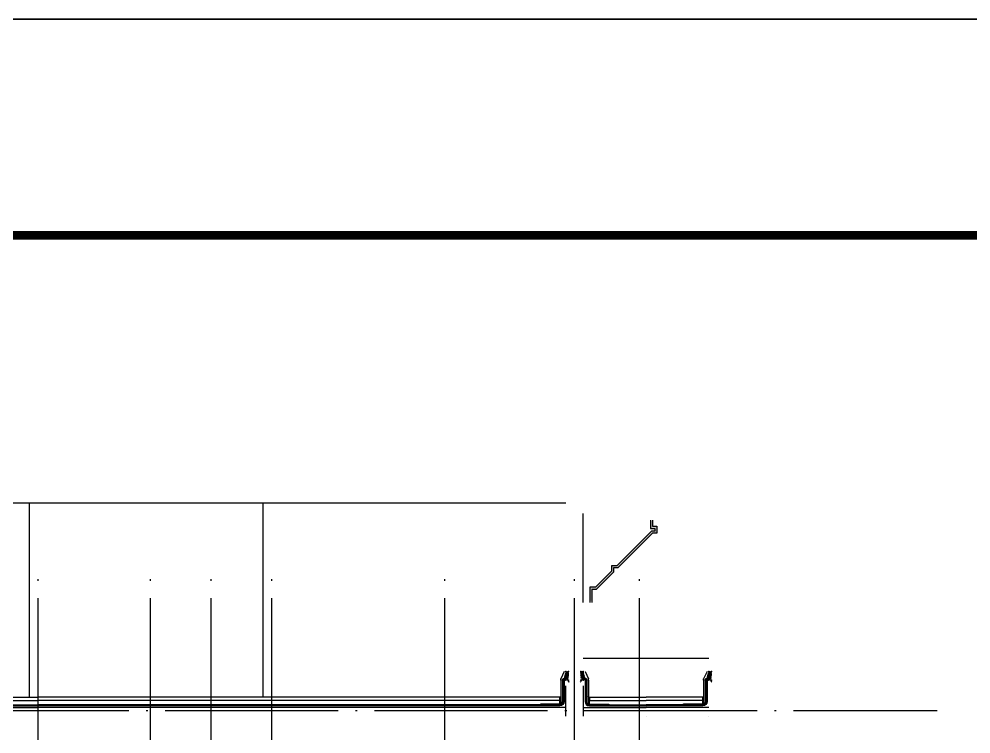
# Model space of a CAD drawing. Extents: x -12446 to 284554, y -295110 to 165007.
# Drawn here: x 253361 to 264362, y -198278 to -190010 of the extents above; entities that cross this region are included whole.
import ezdxf

# ---------------------------------------------------------------- set-up
doc = ezdxf.new("R2010")
doc.units = 0
doc.header["$LTSCALE"] = 1000
for name, pattern in [('AX-14-E$0$DASH', [0.35, 0.25, -0.1]), ('AX-14-E$0$DOT', [0.25, 0, -0.25]), ('AX-14-E$0$DOTE', [2.4200000000000004, 2, -0.2, 0.02, -0.2])]:
    doc.linetypes.add(name, pattern=pattern)
doc.layers.get('0').update_dxf_attribs({"linetype": 'CONTINUOUS'})
for name, color, linetype in [('A-Anno-Note', 241, 'CONTINUOUS'), ('A-Detl-Thin', 131, 'CONTINUOUS'), ('AX-14-E$0$A-Anno-Dims', 3, 'CONTINUOUS'), ('AX-14-E$0$A-Detl-Fine', 152, 'CONTINUOUS'), ('AX-14-E$0$A-Detl-Patt', 8, 'CONTINUOUS'), ('AX-14-E$0$A-Detl-Thin', 131, 'CONTINUOUS'), ('AX-14-E$0$A-Detl-Wide', 210, 'CONTINUOUS'), ('AX-14-E$0$AX-31-B01$0$A-Grid-Iden', 11, 'CONTINUOUS'), ('AX-14-E$0$Ax-T-D00$0$Ax-Z-Detl-Y81$0$A-Detl-Patt', 8, 'CONTINUOUS'), ('AX-31-B01$0$A-Grid-Iden', 11, 'CONTINUOUS')]:
    doc.layers.add(name, color=color, linetype=linetype)
doc.layers.add('AX-14-E$0$A-Grid', color=222, linetype='AX-14-E$0$DOTE', plot=False)
doc.layers.add('AX-14-E$0$X-Asst', color=7, linetype='CONTINUOUS', plot=False)
pattern_1 = [(45, (-38195.82441034607, -16524.05116789572), (-3.535533905932737, 3.535533905932738), []), (135, (-38195.82441034607, -16524.05116789572), (-3.535533905932738, -3.535533905932737), [])]

# ---------------------------------------------------------------- blocks, each defined once
blk = doc.blocks.new('*U181')
at = {"color": 4}
blk.add_lwpolyline([(-830.9999999999999, -10), (10, -10), (10, 584), (-830.9999999999999, 584)], close=True, dxfattribs=at)
at = {"color": 4, "const_width": 1}
blk.add_lwpolyline([(-805.9999999999999, 0), (0, 0), (0, 574), (-805.9999999999999, 574)], close=True, dxfattribs=at)
blk = doc.blocks.new('AX-14-E$0$A$C2AAC30CF')
at = {"layer": 'AX-14-E$0$A-Detl-Fine', "ltscale": 0.04}
for p, q in [((-60, 1), (-65, 0)), ((-60, -1), (-65, 0)), ((0, 1), (-60, 1)), ((0, -1), (-60, -1))]:
    blk.add_line(p, q, dxfattribs=at)
blk.add_lwpolyline([(0, -5), (2, -5), (2, 5), (0, 5)], close=True, dxfattribs=at)
blk = doc.blocks.new('AX-14-E$0$A$C66B61CA1')
at = {"layer": 'AX-14-E$0$A-Detl-Fine', "ltscale": 0.04}
h = blk.add_hatch(dxfattribs=at)
h.set_pattern_fill('_U', color=256, scale=5, angle=45, double=1, pattern_type=0)
h.set_pattern_definition([(45, (-41315.97221696771, -17054.05116789669), (-3.535533905932737, 3.535533905932738), []), (135, (-41315.97221696771, -17054.05116789669), (-3.535533905932738, -3.535533905932737), [])])
h.paths.add_polyline_path([(-60.00000000098225, 82.044113329619), (-60.00000000098225, 99.99999999718057), (-90.00000000092405, 99.99999999718057), (-90.00000000092405, 51.9615242255677), (-66.05245682611712, 38.1354037271667), (-65.05245682611712, 39.8674545347385), (-56.39220278827997, 34.8674545347385), (-57.39220278827997, 33.1354037271667), (-46.62889834827365, 26.92120701136082, 0.1642689812570939)])
at = {"layer": 'AX-14-E$0$A-Anno-Dims', "ltscale": 0.04}
for p in [(-90.00000000084401, 99.99999999718057), (-60.00000000090222, 99.99999999718057), (-90.00000000084401, -6.326445145532489e-09), (-60.00000000089494, -6.792106432840228e-09)]:
    blk.add_point(p, dxfattribs=at)
at = {"layer": 'AX-14-E$0$A-Detl-Fine', "ltscale": 0.04}
for p, q in [((-22.82561064721813, 13.17837244955808), (-90.00000000092405, 51.9615242255677)), ((-30.00000000000728, 5.773502689869929), (-90.00000000092405, 40.41451884177513)), ((-40.00000000000728, 0), (-90.00000000092405, 28.86751346001256)), ((-60.00000000098225, 100.0000000006876), (-60.00000000098225, 82.04411332874588)), ((-47.32050807626365, 27.32050807399355), (-20.00000000000728, 11.54700538176621)), ((-30.00000000000728, 0), (-30.00000000000728, 5.773502689869929)), ((-20.00000000000728, 0), (-20.00000000000728, 11.54700538176621))]:
    blk.add_line(p, q, dxfattribs=at)
at = {"layer": 'AX-14-E$0$A-Detl-Fine', "ltscale": 0.5, "const_width": 5}
for points in [[(-35.00000000088767, 0), (-35.00000000088039, 2.886751345442462), (-88.25976542515127, 33.63629125012085)], [(-25.00000000088767, -2.182787284255028e-11), (-25.00000000086584, 8.66025403733147), (-83.25976542515127, 42.29654528796527)]]:
    blk.add_lwpolyline(points, dxfattribs=at)
at = {"layer": 'AX-14-E$0$A-Detl-Fine', "ltscale": 0.04}
blk.add_arc((-134.9419313777253, 34.6823732282428), 88.65341225190954, 354.9776095231452, 32.29203393952782, dxfattribs=at)
at = {"layer": 'AX-14-E$0$A-Detl-Thin', "ltscale": 0.04}
for p, q in [((-40.00000000098225, 100.0000000006876), (-40.00000000098225, 100.0000000006876)), ((-40.00000000098225, 100.0000000006876), (0, 16.56854249243406)), ((0, 0), (0, 16.56854249243406))]:
    blk.add_line(p, q, dxfattribs=at)
at = {"layer": 'AX-14-E$0$A-Detl-Fine', "ltscale": 0.04, "rotation": 60.00000000000002}
blk.add_blockref('AX-14-E$0$A$C2AAC30CF', (-61.72232980719855, 35.63540372717034), dxfattribs=at)
blk = doc.blocks.new('*U402')
at = {"layer": 'AX-14-E$0$A-Detl-Patt', "ltscale": 0.04}
h = blk.add_hatch(dxfattribs=at)
h.set_pattern_fill('_U', color=256, scale=5, angle=45, double=1, pattern_type=0)
h.set_pattern_definition(pattern_1)
h.paths.add_polyline_path([(69.99999999999272, 220.0000000000255, -0.4142135623737786), (60.00000000011642, 229.9999999999236), (59.99999999993452, 141.7157287525806, 0.08516423317532294), (69.99999999999272, 140.0000000000255)])
at = {"layer": 'AX-14-E$0$A-Detl-Fine', "ltscale": 0.04}
for p, q in [((69.99999999999272, 140.0000000000255), (69.99999999999272, 220.0000000000255)), ((290, 135.0000000000291), (305.8684680025617, 125.0000000000291)), ((290, 120.0000000000255), (290, 130.0000000000255))]:
    blk.add_line(p, q, dxfattribs=at)
for points in [[(20.0000000007567, 414.3210130989858), (20, 170.0000000000255, 0.4142135623730963), (70, 120.0000000000255), (5200.043355750204, 120.0000000000255)], [(30.0000000007567, 414.3210130989858), (30, 170.0000000000036, 0.4142135623730968), (70, 130.0000000000255), (290, 130.0000000000255)], [(40.0000000007567, 414.3210130989858), (40, 169.9999999999818, 0.4142135623730618), (69.99999999999272, 140.0000000000255), (291.4440424494896, 140.0000000000255), (307.3125104520514, 130.0000000000255), (5200.043355750204, 130.0000000000255)]]:
    blk.add_lwpolyline(points, format="xyb", dxfattribs=at)
at = {"layer": 'AX-14-E$0$A-Detl-Fine', "linetype": 'AX-14-E$0$DASH', "ltscale": 0.5, "const_width": 5}
for points in [[(24.99999999987631, 414.3210130989858), (25, 170.0000000000255, 0.4142135623730963), (70, 125.0000000000255), (290, 125.0000000000291)], [(34.99999999987631, 414.3210130989858), (35, 170.0000000000255, 0.414213562373097), (70, 135.0000000000255), (290, 135.0000000000291), (305.8684680025617, 125.0000000000291), (5200.043355750204, 125.0000000000291)]]:
    blk.add_lwpolyline(points, format="xyb", dxfattribs=at)
at = {"layer": 'AX-14-E$0$A-Detl-Fine', "ltscale": 0.04}
blk.add_lwpolyline([(60.00000000013824, 229.9999999999236), (59.99999999993452, 141.7157287525843)], dxfattribs=at)
at = {"layer": 'AX-14-E$0$A-Detl-Thin', "ltscale": 0.04}
blk.add_line((-1.600710675120354e-10, 100.0000000000255), (5200.043355750204, 100.0000000000291), dxfattribs=at)
blk.add_lwpolyline([(60.00000000076398, 414.3210130989858), (60.00000000013824, 229.9999999999018)], dxfattribs=at)
blk.add_arc((69.99999999999272, 229.9999999999018), 9.999999999876309, 179.9999999997916, 270, dxfattribs=at)
at = {"layer": 'AX-14-E$0$A-Detl-Wide', "ltscale": 0.04}
for p, q in [((69.99999999999272, 220.0000000000255), (5200.043355750204, 220.0000000000291)), ((69.99999999999272, 220.0000000000255), (69.99999999999272, 180.0000000000255)), ((69.99999999999272, 180.0000000000255), (5200.043355750204, 180.0000000000291))]:
    blk.add_line(p, q, dxfattribs=at)
at = {"layer": 'AX-14-E$0$X-Asst', "color": 250, "linetype": 'AX-14-E$0$DOT', "ltscale": 1000000}
for points in [[(5200.043355750204, 220.0000000000291), (69.99999999999272, 220.0000000000255), (69.99999999999272, 180.0000000000255), (5200.043355750204, 180.0000000000291), (5200.043355750204, 220.0000000000291)], [(69.99999999999272, 180.0000000000255), (69.99999999999272, 140.0000000000255), (291.4440424494896, 140.0000000000255), (307.3125104520514, 130.0000000000255), (5200.043355750204, 130.0000000000255), (5200.043355750204, 180.0000000000291), (69.99999999999272, 180.0000000000255)], [(5200.043355750204, 100.0000000000291), (0, 100.0000000000255), (0, 0), (5200.043355750204, 2.91038304567337e-11), (5200.043355750204, 100.0000000000291)]]:
    blk.add_lwpolyline(points, close=True, dxfattribs=at)
at = {"layer": 'AX-14-E$0$A-Anno-Dims', "ltscale": 0.04}
blk.add_blockref('AX-14-E$0$A$C66B61CA1', (60.00000000076398, 414.3210130989858), dxfattribs=at)
blk = doc.blocks.new('*U403')
at = {"layer": 'AX-14-E$0$A-Detl-Patt', "ltscale": 0.04}
h = blk.add_hatch(dxfattribs=at)
h.set_pattern_fill('_U', color=256, scale=5, angle=45, double=1, pattern_type=0)
h.set_pattern_definition(pattern_1)
h.paths.add_polyline_path([(69.99999999999272, 220.0000000000255, -0.4142135623737786), (60.00000000011642, 229.9999999999236), (59.99999999993452, 141.7157287525806, 0.08516423317532294), (69.99999999999272, 140.0000000000255)])
at = {"layer": 'AX-14-E$0$A-Detl-Fine', "ltscale": 0.04}
for p, q in [((69.99999999999272, 140.0000000000255), (69.99999999999272, 220.0000000000255)), ((290, 135.0000000000291), (305.8684680025617, 125.0000000000291)), ((290, 120.0000000000255), (290, 130.0000000000255))]:
    blk.add_line(p, q, dxfattribs=at)
for points in [[(20.0000000007567, 414.3210130989858), (20, 170.0000000000255, 0.4142135623730963), (70, 120.0000000000255), (6099.956636379815, 120.0000000000255)], [(30.0000000007567, 414.3210130989858), (30, 170.0000000000036, 0.4142135623730968), (70, 130.0000000000255), (290, 130.0000000000255)], [(40.0000000007567, 414.3210130989858), (40, 169.9999999999818, 0.4142135623730618), (69.99999999999272, 140.0000000000255), (291.4440424494896, 140.0000000000255), (307.3125104520514, 130.0000000000255), (6099.956636379815, 130.0000000000255)]]:
    blk.add_lwpolyline(points, format="xyb", dxfattribs=at)
at = {"layer": 'AX-14-E$0$A-Detl-Fine', "linetype": 'AX-14-E$0$DASH', "ltscale": 0.5, "const_width": 5}
for points in [[(24.99999999987631, 414.3210130989858), (25, 170.0000000000255, 0.4142135623730963), (70, 125.0000000000255), (290, 125.0000000000291)], [(34.99999999987631, 414.3210130989858), (35, 170.0000000000255, 0.414213562373097), (70, 135.0000000000255), (290, 135.0000000000291), (305.8684680025617, 125.0000000000291), (6099.956636379815, 125.0000000000291)]]:
    blk.add_lwpolyline(points, format="xyb", dxfattribs=at)
at = {"layer": 'AX-14-E$0$A-Detl-Fine', "ltscale": 0.04}
blk.add_lwpolyline([(60.00000000013824, 229.9999999999236), (59.99999999993452, 141.7157287525843)], dxfattribs=at)
at = {"layer": 'AX-14-E$0$A-Detl-Thin', "ltscale": 0.04}
blk.add_line((-1.600710675120354e-10, 100.0000000000255), (6099.956636379815, 100.0000000000291), dxfattribs=at)
blk.add_lwpolyline([(60.00000000076398, 414.3210130989858), (60.00000000013824, 229.9999999999018)], dxfattribs=at)
blk.add_arc((69.99999999999272, 229.9999999999018), 9.999999999876309, 179.9999999997916, 270, dxfattribs=at)
at = {"layer": 'AX-14-E$0$A-Detl-Wide', "ltscale": 0.04}
for p, q in [((69.99999999999272, 220.0000000000255), (6099.956636379815, 220.0000000000291)), ((69.99999999999272, 220.0000000000255), (69.99999999999272, 180.0000000000255)), ((69.99999999999272, 180.0000000000255), (6099.956636379815, 180.0000000000291))]:
    blk.add_line(p, q, dxfattribs=at)
at = {"layer": 'AX-14-E$0$X-Asst', "color": 250, "linetype": 'AX-14-E$0$DOT', "ltscale": 1000000}
for points in [[(6099.956636379815, 220.0000000000291), (69.99999999999272, 220.0000000000255), (69.99999999999272, 180.0000000000255), (6099.956636379815, 180.0000000000291), (6099.956636379815, 220.0000000000291)], [(69.99999999999272, 180.0000000000255), (69.99999999999272, 140.0000000000255), (291.4440424494896, 140.0000000000255), (307.3125104520514, 130.0000000000255), (6099.956636379815, 130.0000000000255), (6099.956636379815, 180.0000000000291), (69.99999999999272, 180.0000000000255)], [(6099.956636379815, 100.0000000000291), (0, 100.0000000000255), (0, 0), (6099.956636379815, 2.91038304567337e-11), (6099.956636379815, 100.0000000000291)]]:
    blk.add_lwpolyline(points, close=True, dxfattribs=at)
at = {"layer": 'AX-14-E$0$A-Anno-Dims', "ltscale": 0.04}
blk.add_blockref('AX-14-E$0$A$C66B61CA1', (60.00000000076398, 414.3210130989858), dxfattribs=at)
blk = doc.blocks.new('*U401')
at = {"color": 4}
blk.add_lwpolyline([(-830.9999999999999, -10), (10, -10), (10, 584), (-830.9999999999999, 584)], close=True, dxfattribs=at)
at = {"color": 4, "const_width": 1}
blk.add_lwpolyline([(-805.9999999999999, 0), (0, 0), (0, 574), (-805.9999999999999, 574)], close=True, dxfattribs=at)
blk = doc.blocks.new('AX-14-E$0$A$C79DB39CC')
at = {"layer": 'AX-14-E$0$Ax-T-D00$0$Ax-Z-Detl-Y81$0$A-Detl-Patt', "ltscale": 0.04}
h = blk.add_hatch(dxfattribs=at)
h.set_pattern_fill('AR-CONC', color=256, scale=20, angle=135)
h.set_pattern_definition([(185, (69546.19539124466, 15194.72965678433), (-23.51067588096603, 28.01893006915435), [3.81, -41.91]), (130, (69546.19539124466, 15194.72965678433), (-22.0354013074309, -32.0035778016595), [3.048, -33.528]), (235.451, (69544.2361751307, 15197.06455873116), (-45.54604736583428, -3.98443161682815), [3.238, -35.61799999999999]), (181.1842, (69539.01118634781, 15187.54545188742), (-32.39068257485409, 44.28204864609408), [5.714999999999971, -62.86499999999977]), (231.6356, (69536.31196177413, 15191.23561590433), (-68.56528649643647, -1.417228867045502), [4.856999999999972, -53.42699999999977]), (126.184, (69539.01118634781, 15187.54545188742), (-68.56527706621226, -1.417114403831491), [4.572, -50.292]), (156, (69537.21513512358, 15192.9336055601), (-6.979053607124373, 35.90411025702885), [3.81, -41.91]), (101, (69537.21513512358, 15192.9336055601), (-34.7882386387509, -17.30798530446911), [3.048, -33.52799999999999]), (206.4514, (69536.63355393824, 15195.92560062546), (-41.76729121315922, 18.59600792307726), [3.238, -35.61799999999999]), (172.5, (69546.19539124466, 15194.72965678433), (-12.3946827347174, -11.52109381356208), [0, -33.1216, 0, -34.036, 0, -33.655]), (142.5, (69546.19539124466, 15194.72965678433), (-23.61740005493846, -4.717945463884972), [0, -19.4056, 0, -32.3596, 0, -12.827]), (102.4999999999999, (69554.20577970467, 15186.71926832432), (-18.36523911654272, 19.98557260650315), [0, -12.7, 0, -39.624, 0, -52.578]), (92.49999999999969, (69557.79788215307, 15183.12716587586), (-24.54447857622284, 17.35278088364335), [0, -16.51, 0, -26.3144, 0, -37.33799999999999])])
h.paths.add_polyline_path([(13499.99955910904, 1870.000189460814), (13469.99955910904, 1870.000189460814), (13469.99955910904, 2030.00018946128), (13537.57315223786, 2030.00018946128), (13719.99955910904, 2212.426596332458), (13719.99955910904, 2280.00018946128), (13787.57315223786, 2280.00018946128), (14187.57315223786, 2680.00018946128), (14219.99955910904, 2680.00018946128), (14219.99955910904, 2700.00018946128), (14169.99955910904, 2700.00018946128), (14169.99955910904, 2790.00018946128), (14199.99955910904, 2790.00018946128), (14199.99955910904, 2730.00018946128), (14249.99955910904, 2730.00018946128), (14249.99955910904, 2650.00018946128), (14199.99955910904, 2650.00018946128), (13799.99955910904, 2250.00018946128), (13749.99955910904, 2250.00018946128), (13749.99955910904, 2200.00018946128), (13549.99955910904, 2000.00018946128), (13499.99955910904, 2000.00018946128)])
at = {"layer": 'AX-14-E$0$A-Detl-Thin'}
for p, q in [((5249.999555048242, 3000.000189461512), (13199.99955503084, 3000.000189461512)), ((6999.999559157586, 755.0001894615416), (6999.999559157586, 3000.000189461512)), ((9700.039052650856, 755.0001894615416), (9699.999559156946, 3000.000189461512)), ((13399.99955910904, 1850.000189461745), (13399.99955910904, 2880.000189461512)), ((13199.99955503084, 535.0001894616289), (13199.99955503084, 885.0001894616289)), ((13399.99955910898, 885.0001894616289), (13399.99955910898, 535.0001894615125))]:
    blk.add_line(p, q, dxfattribs=at)
for points in [[(14174.99955910898, 2800.000189461251), (14174.99955910904, 2705.000189461745), (14224.99955910904, 2705.000189461745), (14224.99955910904, 2675.000189461745), (14189.64422004973, 2675.000189461745), (13789.64422004973, 2275.000189461745), (13724.99955910904, 2275.000189461745), (13724.99955910904, 2210.355528521002), (13539.64422004973, 2025.000189461745), (13474.99955910904, 2025.000189461745), (13474.9995591091, 1850.9690197116)], [(14199.99955910898, 2800.000189461367), (14199.99955910904, 2730.000189461745), (14249.99955910904, 2730.000189461745), (14249.99955910904, 2650.000189461745), (14199.99955910904, 2650.000189461745), (13799.99955910904, 2250.000189461745), (13749.99955910904, 2250.000189461745), (13749.99955910904, 2200.000189461745), (13549.99955910904, 2000.000189461745), (13499.99955910904, 2000.000189461745), (13499.9995591091, 1850.000189461745)]]:
    blk.add_lwpolyline(points, dxfattribs=at)
blk = doc.blocks.new('*U404')
at = {"layer": 'AX-14-E$0$A-Detl-Patt', "ltscale": 0.04}
h = blk.add_hatch(dxfattribs=at)
h.set_pattern_fill('_U', color=256, scale=5, angle=45, double=1, pattern_type=0)
h.set_pattern_definition(pattern_1)
h.paths.add_polyline_path([(69.99999999999272, 220.0000000000255, -0.4142135623737786), (60.00000000011642, 229.9999999999236), (59.99999999993452, 141.7157287525806, 0.08516423317532294), (69.99999999999272, 140.0000000000255)])
at = {"layer": 'AX-14-E$0$A-Detl-Fine', "ltscale": 0.04}
for p, q in [((69.99999999999272, 140.0000000000255), (69.99999999999272, 220.0000000000255)), ((290, 135.0000000000291), (305.8684680025617, 125.0000000000291)), ((290, 120.0000000000255), (290, 130.0000000000255))]:
    blk.add_line(p, q, dxfattribs=at)
for points in [[(20.0000000007567, 414.3210130989858), (20, 170.0000000000255, 0.4142135623730963), (70, 120.0000000000255), (724.9999954983286, 120.0000000000255)], [(30.0000000007567, 414.3210130989858), (30, 170.0000000000036, 0.4142135623730968), (70, 130.0000000000255), (290, 130.0000000000255)], [(40.0000000007567, 414.3210130989858), (40, 169.9999999999818, 0.4142135623730618), (69.99999999999272, 140.0000000000255), (291.4440424494896, 140.0000000000255), (307.3125104520514, 130.0000000000255), (724.9999954983286, 130.0000000000255)]]:
    blk.add_lwpolyline(points, format="xyb", dxfattribs=at)
at = {"layer": 'AX-14-E$0$A-Detl-Fine', "linetype": 'AX-14-E$0$DASH', "ltscale": 0.5, "const_width": 5}
for points in [[(24.99999999987631, 414.3210130989858), (25, 170.0000000000255, 0.4142135623730963), (70, 125.0000000000255), (290, 125.0000000000291)], [(34.99999999987631, 414.3210130989858), (35, 170.0000000000255, 0.414213562373097), (70, 135.0000000000255), (290, 135.0000000000291), (305.8684680025617, 125.0000000000291), (724.9999954983286, 125.0000000000291)]]:
    blk.add_lwpolyline(points, format="xyb", dxfattribs=at)
at = {"layer": 'AX-14-E$0$A-Detl-Fine', "ltscale": 0.04}
blk.add_lwpolyline([(60.00000000013824, 229.9999999999236), (59.99999999993452, 141.7157287525843)], dxfattribs=at)
at = {"layer": 'AX-14-E$0$A-Detl-Thin', "ltscale": 0.04}
blk.add_line((-1.600710675120354e-10, 100.0000000000255), (724.9999954983286, 100.0000000000291), dxfattribs=at)
blk.add_lwpolyline([(60.00000000076398, 414.3210130989858), (60.00000000013824, 229.9999999999018)], dxfattribs=at)
blk.add_arc((69.99999999999272, 229.9999999999018), 9.999999999876309, 179.9999999997916, 270, dxfattribs=at)
at = {"layer": 'AX-14-E$0$A-Detl-Wide', "ltscale": 0.04}
for p, q in [((69.99999999999272, 220.0000000000255), (724.9999954983286, 220.0000000000291)), ((69.99999999999272, 220.0000000000255), (69.99999999999272, 180.0000000000255)), ((69.99999999999272, 180.0000000000255), (724.9999954983286, 180.0000000000291))]:
    blk.add_line(p, q, dxfattribs=at)
at = {"layer": 'AX-14-E$0$X-Asst', "color": 250, "linetype": 'AX-14-E$0$DOT', "ltscale": 1000000}
for points in [[(724.9999954983286, 220.0000000000291), (69.99999999999272, 220.0000000000255), (69.99999999999272, 180.0000000000255), (724.9999954983286, 180.0000000000291), (724.9999954983286, 220.0000000000291)], [(69.99999999999272, 180.0000000000255), (69.99999999999272, 140.0000000000255), (291.4440424494896, 140.0000000000255), (307.3125104520514, 130.0000000000255), (724.9999954983286, 130.0000000000255), (724.9999954983286, 180.0000000000291), (69.99999999999272, 180.0000000000255)], [(724.9999954983286, 100.0000000000291), (0, 100.0000000000255), (0, 0), (724.9999954983286, 2.91038304567337e-11), (724.9999954983286, 100.0000000000291)]]:
    blk.add_lwpolyline(points, close=True, dxfattribs=at)
at = {"layer": 'AX-14-E$0$A-Anno-Dims', "ltscale": 0.04}
blk.add_blockref('AX-14-E$0$A$C66B61CA1', (60.00000000076398, 414.3210130989858), dxfattribs=at)
blk = doc.blocks.new('AX-14-E')
at = {"layer": 'AX-14-E$0$A-Detl-Thin'}
blk.add_line((261331.8277631801, -197406.9702029044), (259881.8277635743, -197406.9702225366), dxfattribs=at)
blk.add_lwpolyline([(225154.2683216939, -190010.2075762747), (284554.2683216939, -190010.2075762747), (284554.2683216939, -274110.2075762748), (225154.2683216939, -274110.2075762748)], close=True, dxfattribs=at)
at = {"layer": 'AX-14-E$0$A-Grid'}
for p, q in [((253581.8711370406, -261626.5402059139), (253581.8711370406, -196459.3591014439)), ((254881.8711370406, -261626.5402059139), (254881.8711370406, -196459.3591014439)), ((255581.8711370406, -261626.5402059139), (255581.8711370406, -196459.3591014439)), ((256281.8711370406, -261626.5402059139), (256281.8711370406, -196459.3591014439)), ((258281.8711370406, -261626.5402059139), (258281.8711370406, -196459.3591014439)), ((259781.8711370406, -261626.5402059139), (259781.8711370406, -196459.3591014439)), ((260531.8711370406, -261626.5402059139), (260531.8711370406, -196459.3591014439)), ((242950.1639307938, -198006.970158722), (263969.5683555752, -198006.970158722))]:
    blk.add_line(p, q, dxfattribs=at)
at = {"layer": 'AX-14-E$0$A-Detl-Thin'}
for name, p in [('AX-14-E$0$A$C79DB39CC', (246481.8282142814, -198606.9703481835)), ('*U402', (248381.7844173241, -198071.970158722)), ('*U404', (259881.827772578, -198071.9188921069))]:
    blk.add_blockref(name, p, dxfattribs=at)
at = {"layer": 'AX-14-E$0$A-Detl-Thin', "xscale": -1}
for name, p in [('*U403', (259681.8277693122, -198071.9701587223)), ('*U404', (261331.8277635747, -198071.9188921069))]:
    blk.add_blockref(name, p, dxfattribs=at)
at = {"layer": 'AX-14-E$0$AX-31-B01$0$A-Grid-Iden', "linetype": 'ByBlock', "xscale": 100, "yscale": 100, "zscale": 100, "rotation": 270}
blk.add_blockref('*U401', (226154.2699584534, -273110.2075762748), dxfattribs=at)

msp = doc.modelspace()

# ---------------------------------------------------------------- linework, layer by layer
at = {"layer": 'A-Detl-Thin'}
msp.add_lwpolyline([(225154.2683216939, -190010.2075762747), (284554.2683216939, -190010.2075762747), (284554.2683216939, -274110.2075762748), (225154.2683216939, -274110.2075762748)], close=True, dxfattribs=at)

# ---------------------------------------------------------------- block references
at = {"layer": 'AX-31-B01$0$A-Grid-Iden', "linetype": 'ByBlock', "xscale": 100, "yscale": 100, "zscale": 100, "rotation": 270}
msp.add_blockref('*U181', (226154.2699584534, -273110.2075762748), dxfattribs=at)

# ---------------------------------------------------------------- next in the draw order: block references
at = {"layer": 'A-Anno-Note'}
msp.add_blockref('AX-14-E', (0, 0), dxfattribs=at)

doc.saveas('drawing.dxf')
